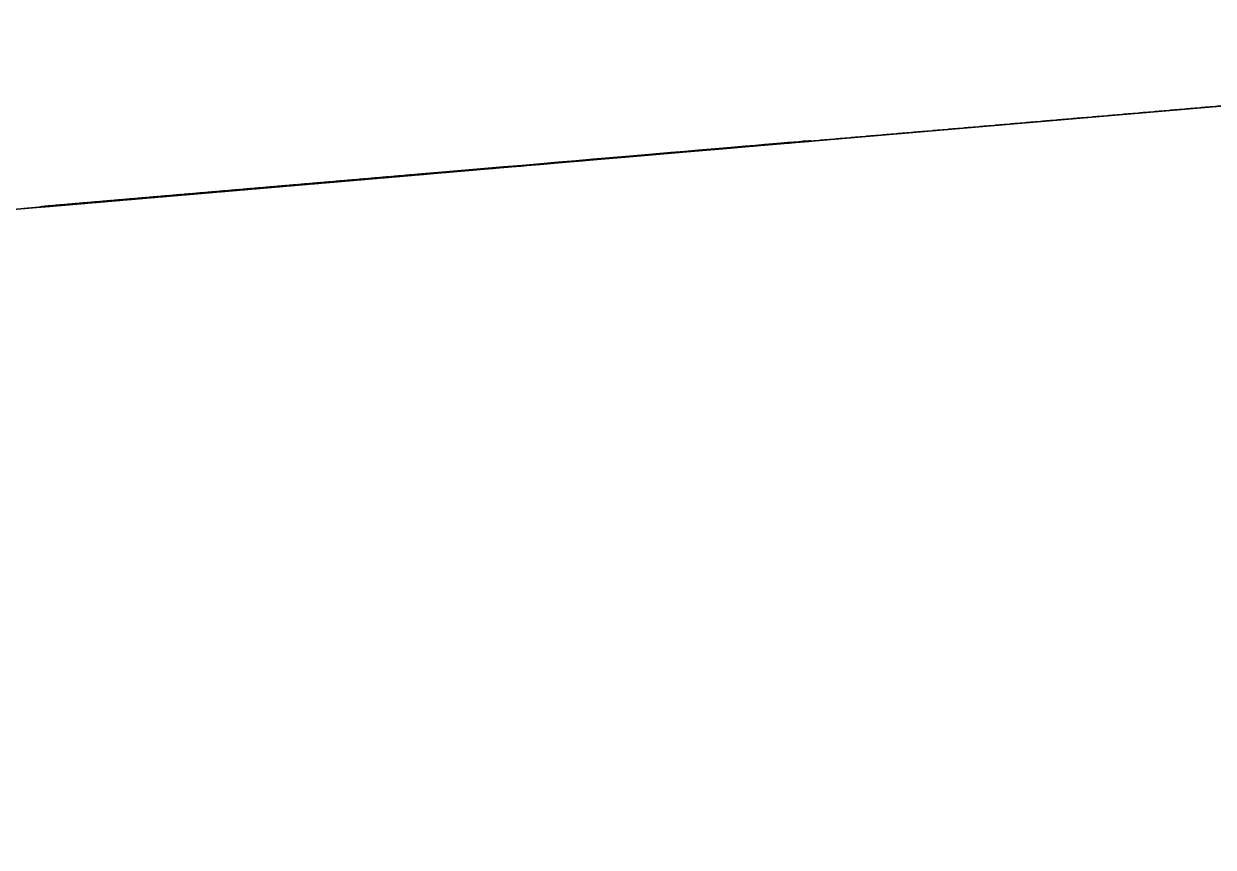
# Model space of a CAD drawing. Header units: millimetres. Extents: x 237925 to 243335, y 20387 to 20851.
# Drawn here: x 242318.9 to 242577.9, y 20624.3 to 20803.7 of the extents above; entities that cross this region are included whole.
import ezdxf

# ---------------------------------------------------------------- set-up
doc = ezdxf.new("R2010")
doc.units = ezdxf.units.MM
doc.header["$MEASUREMENT"] = 0
doc.linetypes.add('CENTER2', pattern=[1.125, 0.75, -0.125, 0.125, -0.125])
doc.linetypes.add('HIDDEN2', pattern=[0.1875, 0.125, -0.0625])
for name, color, linetype in [('Right View-150-DS-B4-404', 1, 'Continuous'), ('Right View-50-IW-B4-023', 3, 'Continuous'), ('Right View-50-PES-D1-345', 170, 'Continuous'), ('Right View-50-PW-B4-375', 4, 'Continuous'), ('Right View-A-FLOR', 192, 'Continuous'), ('Right View-CENTER', 1, 'CENTER2'), ('Right View-HIDDEN', 7, 'HIDDEN2'), ('Right View-RE', 5, 'Continuous')]:
    doc.layers.add(name, color=color, linetype=linetype)

# ---------------------------------------------------------------- blocks, each defined once
blk = doc.blocks.new('*U71')
at = {"layer": 'Right View-A-FLOR', "color": 0, "linetype": 'ByBlock', "lineweight": -2}
for p, q in [((242788.59, 20803.68, 22000), (240695.5, 20624.33, 21936.65)), ((240695.5, 20624.33, 21636.65), (242788.59, 20803.68, 21700))]:
    blk.add_line(p, q, dxfattribs=at)
blk = doc.blocks.new('*U113')
at = {"layer": 'Right View-50-PES-D1-345', "color": 0, "linetype": 'ByBlock', "lineweight": -2}
for p, q in [((242318.89, 20763.43, 22087.94), (242408.57, 20771.12, 22087.94)), ((242408.57, 20771.12, 22097.94), (242328.86, 20764.29, 22097.94)), ((242408.68, 20771.13, 22097.94), (242408.57, 20771.12, 22097.94)), ((242408.57, 20771.12, 22087.94), (242408.68, 20771.13, 22087.94)), ((242408.57, 20771.12, 22097.94), (242408.57, 20771.12, 22097.94)), ((242408.57, 20771.12, 22087.94), (242408.57, 20771.12, 22097.94)), ((242408.57, 20771.12, 22087.94), (242408.57, 20771.12, 22087.94)), ((242408.57, 20771.12, 22087.94), (242408.57, 20771.12, 22097.94)), ((242408.68, 20771.13, 22097.94), (242408.69, 20771.13, 22097.94)), ((242408.68, 20771.13, 22087.94), (242408.68, 20771.13, 22097.94)), ((242408.68, 20771.13, 22087.94), (242408.69, 20771.13, 22087.94)), ((242408.69, 20771.13, 22087.94), (242408.69, 20771.13, 22097.94)), ((242328.86, 20764.29, 22177.94), (242318.89, 20763.43, 22177.94)), ((242328.97, 20764.3, 22177.94), (242328.86, 20764.29, 22177.94)), ((242328.86, 20764.29, 22177.94), (242328.86, 20764.29, 22177.94)), ((242328.86, 20764.29, 22097.94), (242328.86, 20764.29, 22177.94)), ((242328.86, 20764.29, 22097.94), (242328.86, 20764.29, 22177.94)), ((242328.97, 20764.3, 22177.94), (242328.98, 20764.3, 22177.94)), ((242328.97, 20764.3, 22097.94), (242328.97, 20764.3, 22177.94)), ((242328.98, 20764.3, 22097.94), (242328.98, 20764.3, 22177.94)), ((242319.03, 20763.44, 24787.94), (242318.88, 20763.43, 24787.94)), ((242318.89, 20763.43, 22132.94), (242318.88, 20763.43, 22132.94)), ((242318.88, 20763.43, 22232.94), (242318.88, 20763.43, 22132.94)), ((242318.88, 20763.43, 24687.94), (242318.88, 20763.43, 24687.94)), ((242318.88, 20763.43, 22232.94), (242318.88, 20763.43, 24687.94)), ((242318.89, 20763.43, 22177.94), (242318.89, 20763.43, 22087.94)), ((242319.03, 20763.44, 22177.94), (242319.03, 20763.44, 22232.94)), ((242319.03, 20763.44, 22232.94), (242319.03, 20763.44, 22177.94)), ((242319.03, 20763.44, 22232.94), (242319.03, 20763.44, 22232.94)), ((242319.03, 20763.44, 22232.94), (242319.03, 20763.44, 24687.94)), ((242319.03, 20763.44, 24687.94), (242319.03, 20763.44, 24687.94)), ((242319.03, 20763.44, 22232.94), (242319.03, 20763.44, 24687.94)), ((242319.03, 20763.44, 24687.94), (242319.03, 20763.44, 24787.94)), ((242319.03, 20763.44, 24687.94), (242319.03, 20763.44, 24687.94))]:
    blk.add_line(p, q, dxfattribs=at)
blk = doc.blocks.new('*U135')
at = {"layer": 'Right View-150-DS-B4-404', "color": 0, "linetype": 'ByBlock', "lineweight": -2}
for p, q in [((242406.46, 20770.94, 23790.91), (242406.4, 20770.93, 23790.91)), ((242406.46, 20770.94, 23959.19), (242406.4, 20770.93, 23959.19))]:
    blk.add_line(p, q, dxfattribs=at)
at = {"layer": 'Right View-150-DS-B4-404', "color": 0, "linetype": 'ByBlock', "lineweight": -2, "extrusion": (0.085374, -0.996349, 1.66234e-30)}
blk.add_arc((243294.72, 23875.05), 84.14, 270, 90, dxfattribs=at)
at = {"layer": 'Right View-150-DS-B4-404', "color": 0, "linetype": 'ByBlock', "lineweight": -2, "extrusion": (0.085374, -0.996349, 0)}
blk.add_ellipse((242406.4, 20770.93, 23875.05), major_axis=(-83.83, -7.18), ratio=1, start_param=-3.141592653589793, end_param=3.141592653589793, dxfattribs=at)
at = {"layer": 'Right View-CENTER'}
blk.add_line((242406.4, 20770.93, 23875.05), (242406.46, 20770.94, 23875.05), dxfattribs=at)
at = {"layer": 'Right View-HIDDEN', "extrusion": (0.085374, -0.996349, 4.09788e-47)}
blk.add_arc((243294.72, 23875.05), 84.14, 90, 270, dxfattribs=at)
blk = doc.blocks.new('*U136')
at = {"layer": 'Right View-150-DS-B4-404', "color": 0, "linetype": 'ByBlock', "lineweight": -2}
for p, q in [((242406.66, 20770.95, 23790.91), (242406.46, 20770.94, 23790.91)), ((242406.66, 20770.95, 23959.19), (242406.46, 20770.94, 23959.19))]:
    blk.add_line(p, q, dxfattribs=at)
at = {"layer": 'Right View-150-DS-B4-404', "color": 0, "linetype": 'ByBlock', "lineweight": -2, "extrusion": (-0.085374, 0.996349, 6.65611e-30)}
blk.add_arc((-243294.72, 23875.05), 84.14, 90, 270, dxfattribs=at)
at = {"layer": 'Right View-150-DS-B4-404', "color": 0, "linetype": 'ByBlock', "lineweight": -2, "extrusion": (-0.085374, 0.996349, 0)}
for start_param, end_param in [(-3.141593, -1.570796), (1.570796, 3.141593)]:
    blk.add_ellipse((242406.66, 20770.95, 23875.05), major_axis=(-83.83, -7.18), ratio=1, start_param=start_param, end_param=end_param, dxfattribs=at)
at = {"layer": 'Right View-HIDDEN'}
blk.add_line((242406.46, 20770.94, 23875.05), (242406.66, 20770.95, 23875.05), dxfattribs=at)
at = {"layer": 'Right View-HIDDEN', "extrusion": (-0.085374, 0.996349, 6.63245e-31)}
blk.add_arc((-243294.72, 23875.05), 84.14, 270, 90, dxfattribs=at)
at = {"layer": 'Right View-HIDDEN', "extrusion": (-0.085374, 0.996349, 0)}
blk.add_ellipse((242406.66, 20770.95, 23875.05), major_axis=(-83.83, -7.18), ratio=1, start_param=-1.570796, end_param=1.570796, dxfattribs=at)
blk = doc.blocks.new('*U137')
at = {"layer": 'Right View-CENTER'}
blk.add_line((242736.46, 20799.21, 23253.06), (242325.81, 20764.03, 23253.06), dxfattribs=at)
at = {"layer": 'Right View-HIDDEN'}
for p, q in [((242755.45, 20800.84, 23253.06), (242736.46, 20799.21, 23253.06)), ((242736.47, 20799.21, 23283.22), (242736.47, 20799.21, 23283.22)), ((242736.47, 20799.21, 23222.89), (242736.47, 20799.21, 23222.89))]:
    blk.add_line(p, q, dxfattribs=at)
at = {"layer": 'Right View-HIDDEN', "extrusion": (-0.085374, 0.996349, 0)}
blk.add_ellipse((242736.47, 20799.21, 23253.06), major_axis=(0, 0, 30.16), ratio=0.000067, start_param=-1.570796, end_param=4.712389, dxfattribs=at)
at = {"layer": 'Right View-HIDDEN', "extrusion": (0.085374, -0.996349, -9.2275e-27)}
blk.add_ellipse((242325.81, 20764.03, 23253.06), major_axis=(0, 0, 30.16), ratio=0.000067, start_param=3.141593, end_param=6.283185, dxfattribs=at)
at = {"layer": 'Right View-RE', "color": 0, "linetype": 'ByBlock', "lineweight": -2}
for p, q in [((242325.81, 20764.03, 23283.22), (242736.47, 20799.21, 23283.22)), ((242325.81, 20764.03, 23222.89), (242736.47, 20799.21, 23222.89))]:
    blk.add_line(p, q, dxfattribs=at)
at = {"layer": 'Right View-RE', "color": 0, "linetype": 'ByBlock', "lineweight": -2, "extrusion": (0.085374, -0.996349, 8.49059e-26)}
blk.add_ellipse((242325.81, 20764.03, 23253.06), major_axis=(0, 0, 30.16), ratio=0.000067, start_param=0, end_param=3.141593, dxfattribs=at)
blk = doc.blocks.new('*U138')
at = {"layer": 'Right View-50-PW-B4-375', "color": 0, "linetype": 'ByBlock', "lineweight": -2}
for p, q in [((242749.83, 20800.36, 23780.49), (242755.45, 20800.84, 23780.49)), ((242749.83, 20800.36, 23720.16), (242755.45, 20800.84, 23720.16)), ((242325.81, 20764.03, 23780.49), (242736.47, 20799.21, 23780.49)), ((242325.81, 20764.03, 23720.16), (242736.47, 20799.21, 23720.16))]:
    blk.add_line(p, q, dxfattribs=at)
at = {"layer": 'Right View-50-PW-B4-375', "color": 0, "linetype": 'ByBlock', "lineweight": -2, "extrusion": (-0.085374, 0.996349, -1.51089e-20)}
blk.add_ellipse((242755.45, 20800.84, 23750.33), major_axis=(0, 0, 30.16), ratio=0.000067, start_param=0, end_param=0.012528, dxfattribs=at)
at = {"layer": 'Right View-50-PW-B4-375', "color": 0, "linetype": 'ByBlock', "lineweight": -2, "extrusion": (-0.085374, 0.996349, 8.95767e-26)}
blk.add_ellipse((242755.45, 20800.84, 23750.33), major_axis=(0, 0, 30.16), ratio=0.000067, start_param=3.129064, end_param=6.283185, dxfattribs=at)
at = {"layer": 'Right View-50-PW-B4-375', "color": 0, "linetype": 'ByBlock', "lineweight": -2, "extrusion": (0.085374, -0.996349, -2.83014e-26)}
blk.add_ellipse((242325.81, 20764.03, 23750.33), major_axis=(0, 0, 30.16), ratio=0.000067, start_param=0, end_param=3.141593, dxfattribs=at)
at = {"layer": 'Right View-CENTER'}
blk.add_line((242736.46, 20799.21, 23750.33), (242325.81, 20764.03, 23750.33), dxfattribs=at)
at = {"layer": 'Right View-HIDDEN'}
for p, q in [((242755.45, 20800.84, 23750.33), (242736.46, 20799.21, 23750.33)), ((242736.47, 20799.21, 23780.49), (242749.83, 20800.36, 23780.49)), ((242736.47, 20799.21, 23720.16), (242749.83, 20800.36, 23720.16))]:
    blk.add_line(p, q, dxfattribs=at)
at = {"layer": 'Right View-HIDDEN', "extrusion": (-0.085374, 0.996349, -2.54242e-26)}
blk.add_ellipse((242755.45, 20800.84, 23750.33), major_axis=(0, 0, 30.16), ratio=0.000067, start_param=0.012528, end_param=3.129064, dxfattribs=at)
at = {"layer": 'Right View-HIDDEN', "extrusion": (0.085374, -0.996349, 6.45911e-26)}
blk.add_ellipse((242325.81, 20764.03, 23750.33), major_axis=(0, 0, 30.16), ratio=0.000067, start_param=3.141593, end_param=6.283185, dxfattribs=at)
blk = doc.blocks.new('*U139')
at = {"layer": 'Right View-50-IW-B4-023', "color": 0, "linetype": 'ByBlock', "lineweight": -2}
for p, q in [((242325.81, 20764.03, 23614.73), (242729.64, 20798.63, 23614.73)), ((242325.81, 20764.03, 23554.41), (242729.64, 20798.63, 23554.41))]:
    blk.add_line(p, q, dxfattribs=at)
at = {"layer": 'Right View-50-IW-B4-023', "color": 0, "linetype": 'ByBlock', "lineweight": -2, "extrusion": (-0.085374, 0.996349, -1.25525e-21)}
blk.add_ellipse((242729.64, 20798.63, 23584.57), major_axis=(0, 0, 30.16), ratio=0.000067, start_param=0, end_param=0.028791, dxfattribs=at)
at = {"layer": 'Right View-50-IW-B4-023', "color": 0, "linetype": 'ByBlock', "lineweight": -2, "extrusion": (-0.085374, 0.996349, 1.59089e-24)}
blk.add_ellipse((242729.64, 20798.63, 23584.57), major_axis=(0, 0, 30.16), ratio=0.000067, start_param=3.112802, end_param=6.283185, dxfattribs=at)
at = {"layer": 'Right View-50-IW-B4-023', "color": 0, "linetype": 'ByBlock', "lineweight": -2, "extrusion": (0.085374, -0.996349, 2.13144e-26)}
blk.add_ellipse((242325.81, 20764.03, 23584.57), major_axis=(0, 0, 30.16), ratio=0.000067, start_param=0, end_param=3.141593, dxfattribs=at)
at = {"layer": 'Right View-CENTER'}
blk.add_line((242729.64, 20798.63, 23584.57), (242325.81, 20764.03, 23584.57), dxfattribs=at)
at = {"layer": 'Right View-HIDDEN'}
blk.add_line((242729.64, 20798.63, 23584.57), (242729.64, 20798.63, 23584.57), dxfattribs=at)
at = {"layer": 'Right View-HIDDEN', "extrusion": (-0.085374, 0.996349, 1.38321e-24)}
blk.add_ellipse((242729.64, 20798.63, 23584.57), major_axis=(0, 0, 30.16), ratio=0.000067, start_param=0.028791, end_param=3.112802, dxfattribs=at)
at = {"layer": 'Right View-HIDDEN', "extrusion": (0.085374, -0.996349, -1.55808e-26)}
blk.add_ellipse((242325.81, 20764.03, 23584.57), major_axis=(0, 0, 30.16), ratio=0.000067, start_param=3.141593, end_param=6.283185, dxfattribs=at)

msp = doc.modelspace()

# ---------------------------------------------------------------- block references
at = {"layer": 'Right View-150-DS-B4-404'}
for name in ['*U136', '*U135']:
    msp.add_blockref(name, (0, 0), dxfattribs=at)
at = {"layer": 'Right View-50-IW-B4-023'}
msp.add_blockref('*U139', (0, 0), dxfattribs=at)
at = {"layer": 'Right View-50-PES-D1-345'}
msp.add_blockref('*U113', (0, 0), dxfattribs=at)
at = {"layer": 'Right View-50-PW-B4-375'}
msp.add_blockref('*U138', (0, 0), dxfattribs=at)
at = {"layer": 'Right View-A-FLOR'}
msp.add_blockref('*U71', (0, 0), dxfattribs=at)
at = {"layer": 'Right View-RE'}
msp.add_blockref('*U137', (0, 0), dxfattribs=at)

doc.saveas('drawing.dxf')
